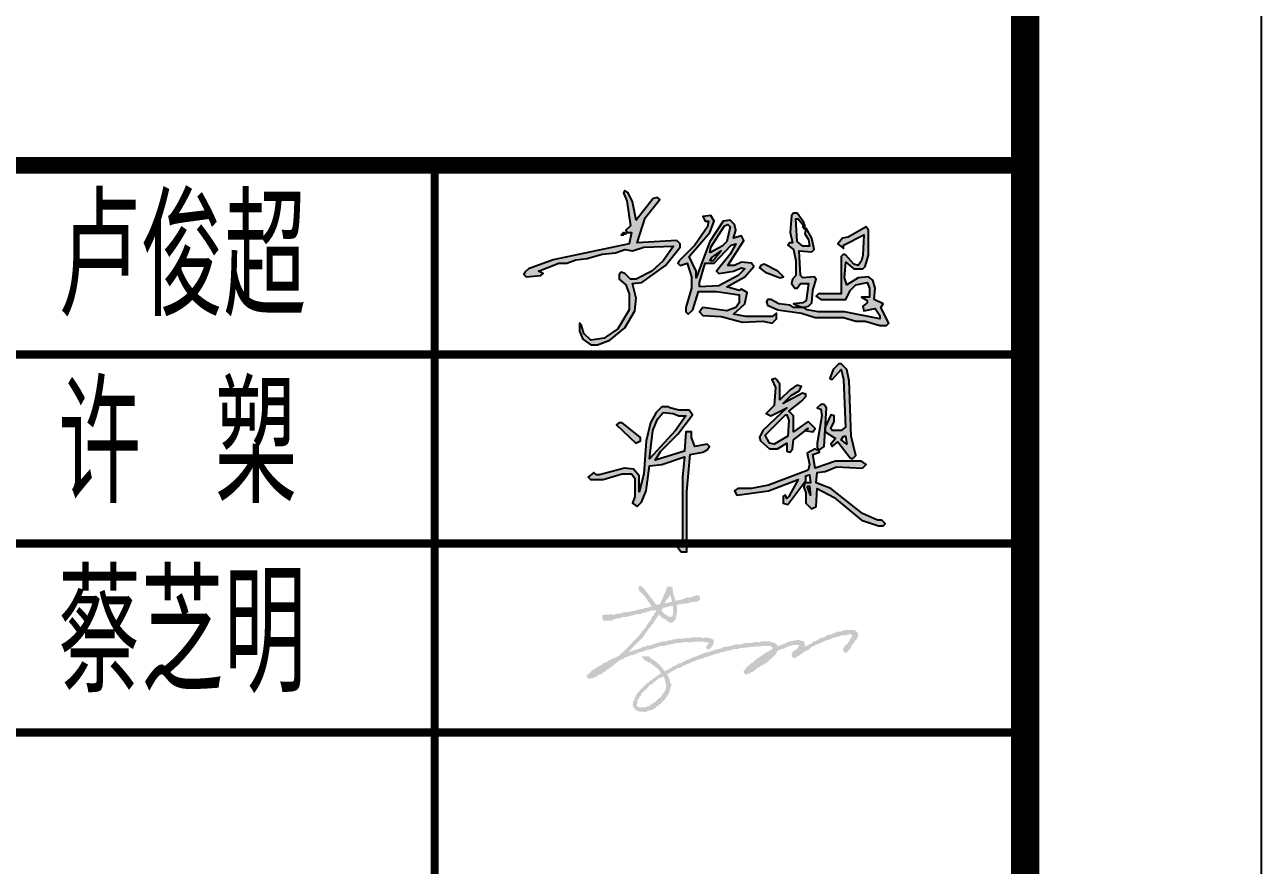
# Model space of a CAD drawing. Extents: x 393367 to 3005760, y 4998 to 826018.
# Drawn here: x 2126060 to 2131296, y 469801 to 473358 of the extents above; entities that cross this region are included whole.
import ezdxf

# ---------------------------------------------------------------- set-up
doc = ezdxf.new("R2010")
doc.units = 0
doc.header["$LTSCALE"] = 1000
doc.layers.get('0').update_dxf_attribs({"linetype": 'CONTINUOUS'})
for name, color, linetype in [('C-SHET-TTLB', 11, 'CONTINUOUS'), ('图框', 7, 'CONTINUOUS'), ('图签文字', 4, 'CONTINUOUS')]:
    doc.layers.add(name, color=color, linetype=linetype)
doc.layers.add('yichutu', color=7, linetype='CONTINUOUS', true_color=0xffffff, plot=False)
doc.styles.add('建筑图签-2', font='TXT.shx', dxfattribs={"width": 0.5, "bigfont": 'HZTXT.shx'})

# ---------------------------------------------------------------- blocks, each defined once
blk = doc.blocks.new('ljc')
at = {"linetype": 'Continuous'}
h = blk.add_hatch(color=0, dxfattribs=at)
h.paths.add_polyline_path([(2022.8, 1567.7), (2018.8, 1563.7), (2019.8, 1561.7), (2023.8, 1561.7), (2021.8, 1551.7), (1954.8, 1537.7), (1932.8, 1529.7), (1929.8, 1526.7), (1928.8, 1524.7), (1930.8, 1522.7), (1943.8, 1523.7), (1945.8, 1525.7), (1941.8, 1527.7), (1959.8, 1534.7), (1966.8, 1534.7), (1974.8, 1537.7), (1984.8, 1538.7), (1997.8, 1542.7), (2009.8, 1543.7), (2017.8, 1546.7), (2024.8, 1545.7), (2034.8, 1548.7), (2060.8, 1549.7), (2051.8, 1536.7), (2041.8, 1527.7), (2027.8, 1520.7), (2022.8, 1520.7), (2017.8, 1525.7), (2014.8, 1526.7), (2012.8, 1524.7), (2012.8, 1520.7), (2018.8, 1515.7), (2021.8, 1507.7), (2021.8, 1493.7), (2011.8, 1476.7), (1999.8, 1468.7), (1987.8, 1466.7), (1981.8, 1472.7), (1979.8, 1479.7), (1977.8, 1481.7), (1977.8, 1474.7), (1980.8, 1467.7), (1987.8, 1462.7), (1993.8, 1462.7), (2004.8, 1466.7), (2017.8, 1477.7), (2026.8, 1492.7), (2027.8, 1503.7), (2024.8, 1516.7), (2032.8, 1517.7), (2053.8, 1532.7), (2066.8, 1548.7), (2066.8, 1551.7), (2063.8, 1554.7), (2028.8, 1552.7), (2035.8, 1574.7), (2048.8, 1590.7), (2046.8, 1592.7), (2042.8, 1591.7), (2027.8, 1572.7), (2024.8, 1588.7), (2020.8, 1596.7), (2017.8, 1598.7), (2016.8, 1596.7), (2019.8, 1589.7)])
h.paths.add_polyline_path([(2080.8, 1521.7), (2080.8, 1527.7), (2074.8, 1540.7), (2092.8, 1561.7), (2096.8, 1571.7), (2093.8, 1576.7), (2086.8, 1575.7), (2088.8, 1571.7), (2091.8, 1571.7), (2090.8, 1566.7), (2079.8, 1550.7), (2065.8, 1536.7), (2064.8, 1534.7), (2066.8, 1532.7), (2072.8, 1534.7), (2076.8, 1522.7), (2076.8, 1512.7), (2071.8, 1495.7), (2071.8, 1491.7), (2073.8, 1489.7), (2077.8, 1493.7), (2082.8, 1509.7), (2098.8, 1509.7), (2118.8, 1506.7), (2118.8, 1499.7), (2115.8, 1495.7), (2107.8, 1492.7), (2086.8, 1495.7), (2083.8, 1491.7), (2086.8, 1488.7), (2102.8, 1487.7), (2121.8, 1482.7), (2139.8, 1483.7), (2147.8, 1481.7), (2151.8, 1485.7), (2151.8, 1490.7), (2147.8, 1487.7), (2124.8, 1487.7), (2113.8, 1489.7), (2123.8, 1498.7), (2125.8, 1508.7), (2120.8, 1511.7), (2118.8, 1510.7), (2107.8, 1513.7), (2123.8, 1522.7), (2131.8, 1531.7), (2129.8, 1534.7), (2120.8, 1535.7), (2114.8, 1532.7), (2108.8, 1532.7), (2122.8, 1554.7), (2120.8, 1558.7), (2113.8, 1556.7), (2115.8, 1563.7), (2114.8, 1568.7), (2110.8, 1572.7), (2104.8, 1571.7), (2092.8, 1553.7)])
h.paths.add_polyline_path([(2088.8, 1534.7), (2096.8, 1534.7), (2111.8, 1550.7), (2115.8, 1551.7), (2110.8, 1542.7), (2098.8, 1527.7), (2100.8, 1525.7), (2113.8, 1527.7), (2120.8, 1530.7), (2123.8, 1529.7), (2117.8, 1523.7), (2100.8, 1514.7), (2083.8, 1513.7), (2083.8, 1517.7)], flags=16)
h.paths.add_polyline_path([(2092.8, 1536.7), (2094.8, 1539.7), (2102.8, 1545.7), (2095.8, 1536.7)], flags=16)
h.paths.add_polyline_path([(2092.8, 1543.7), (2093.8, 1548.7), (2105.8, 1567.7), (2108.8, 1568.7), (2110.8, 1566.7), (2107.8, 1553.7), (2103.8, 1549.7)], flags=16)
h.paths.add_polyline_path([(2140.8, 1533.7), (2137.8, 1532.7), (2136.8, 1530.7), (2141.8, 1526.7), (2154.8, 1521.7), (2157.8, 1522.7), (2152.8, 1527.7)])
h.paths.add_polyline_path([(2174.8, 1521.7), (2172.8, 1523.7), (2171.8, 1545.7), (2182.8, 1544.7), (2184.8, 1546.7), (2182.8, 1556.7), (2177.8, 1565.7), (2176.8, 1560.7), (2179.8, 1555.7), (2180.8, 1549.7), (2174.8, 1549.7), (2169.8, 1553.7), (2168.8, 1573.7), (2170.8, 1573.7), (2174.8, 1568.7), (2175.8, 1570.7), (2169.8, 1578.7), (2166.8, 1578.7), (2164.8, 1576.7), (2163.8, 1561.7), (2165.8, 1552.7), (2162.8, 1552.7), (2161.8, 1550.7), (2166.8, 1546.7), (2168.8, 1536.7), (2168.8, 1523.7), (2165.8, 1520.7), (2164.8, 1516.7), (2167.8, 1512.7), (2169.8, 1512.7), (2172.8, 1516.7), (2179.8, 1516.7), (2177.8, 1501.7), (2174.8, 1499.7), (2166.8, 1498.7), (2174.8, 1495.7), (2179.8, 1496.7), (2182.8, 1499.7), (2183.8, 1510.7), (2186.8, 1520.7), (2184.8, 1522.7)])
h.paths.add_polyline_path([(2232.8, 1541.7), (2232.8, 1563.7), (2230.8, 1566.7), (2214.8, 1557.7), (2209.8, 1556.7), (2205.8, 1551.7), (2210.8, 1547.7), (2210.8, 1550.7), (2228.8, 1559.7), (2227.8, 1541.7), (2226.8, 1536.7), (2223.8, 1532.7), (2219.8, 1533.7), (2212.8, 1541.7), (2210.8, 1542.7), (2208.8, 1540.7), (2208.8, 1507.7), (2188.8, 1507.7), (2186.8, 1505.7), (2190.8, 1502.7), (2212.8, 1502.7), (2216.8, 1510.7), (2221.8, 1515.7), (2231.8, 1517.7), (2233.8, 1512.7), (2233.8, 1504.7), (2226.8, 1504.7), (2231.8, 1501.7), (2231.8, 1499.7), (2227.8, 1496.7), (2228.8, 1492.7), (2238.8, 1494.7), (2242.8, 1488.7), (2242.8, 1485.7), (2211.8, 1491.7), (2188.8, 1491.7), (2178.8, 1493.7), (2175.8, 1495.7), (2166.8, 1495.7), (2163.8, 1497.7), (2153.8, 1498.7), (2146.8, 1502.7), (2143.8, 1502.7), (2142.8, 1500.7), (2143.8, 1497.7), (2152.8, 1493.7), (2173.8, 1490.7), (2185.8, 1486.7), (2210.8, 1486.7), (2221.8, 1483.7), (2229.8, 1483.7), (2242.8, 1479.7), (2248.8, 1479.7), (2250.8, 1481.7), (2243.8, 1495.7), (2245.8, 1498.7), (2237.8, 1502.7), (2238.8, 1512.7), (2236.8, 1519.7), (2232.8, 1522.7), (2223.8, 1521.7), (2213.8, 1515.7), (2211.8, 1521.7), (2212.8, 1535.7), (2219.8, 1529.7), (2227.8, 1529.7), (2229.8, 1531.7)])
at = {"color": 0, "linetype": 'Continuous', "elevation": 16426272}
for points in [[(1929.8, 1526.7), (1928.8, 1524.7), (1930.8, 1522.7), (1943.8, 1523.7), (1945.8, 1525.7), (1941.8, 1527.7), (1959.8, 1534.7), (1966.8, 1534.7), (1974.8, 1537.7), (1984.8, 1538.7), (1997.8, 1542.7), (2009.8, 1543.7), (2017.8, 1546.7), (2024.8, 1545.7), (2034.8, 1548.7), (2060.8, 1549.7), (2051.8, 1536.7), (2041.8, 1527.7), (2027.8, 1520.7), (2022.8, 1520.7), (2017.8, 1525.7), (2014.8, 1526.7), (2012.8, 1524.7), (2012.8, 1520.7), (2018.8, 1515.7), (2021.8, 1507.7), (2021.8, 1493.7), (2011.8, 1476.7), (1999.8, 1468.7), (1987.8, 1466.7), (1981.8, 1472.7), (1979.8, 1479.7), (1977.8, 1481.7), (1977.8, 1474.7), (1980.8, 1467.7), (1987.8, 1462.7), (1993.8, 1462.7), (2004.8, 1466.7), (2017.8, 1477.7), (2026.8, 1492.7), (2027.8, 1503.7), (2024.8, 1516.7), (2032.8, 1517.7), (2053.8, 1532.7), (2066.8, 1548.7), (2066.8, 1551.7), (2063.8, 1554.7), (2028.8, 1552.7), (2035.8, 1574.7), (2048.8, 1590.7), (2046.8, 1592.7), (2042.8, 1591.7), (2027.8, 1572.7), (2024.8, 1588.7), (2020.8, 1596.7), (2017.8, 1598.7), (2016.8, 1596.7), (2019.8, 1589.7), (2022.8, 1567.7), (2018.8, 1563.7), (2019.8, 1561.7), (2023.8, 1561.7), (2021.8, 1551.7), (1954.8, 1537.7), (1932.8, 1529.7), (1929.8, 1526.7)], [(2065.8, 1536.7), (2064.8, 1534.7), (2066.8, 1532.7), (2072.8, 1534.7), (2076.8, 1522.7), (2076.8, 1512.7), (2071.8, 1495.7), (2071.8, 1491.7), (2073.8, 1489.7), (2077.8, 1493.7), (2082.8, 1509.7), (2098.8, 1509.7), (2118.8, 1506.7), (2118.8, 1499.7), (2115.8, 1495.7), (2107.8, 1492.7), (2086.8, 1495.7), (2083.8, 1491.7), (2086.8, 1488.7), (2102.8, 1487.7), (2121.8, 1482.7), (2139.8, 1483.7), (2147.8, 1481.7), (2151.8, 1485.7), (2151.8, 1490.7), (2147.8, 1487.7), (2124.8, 1487.7), (2113.8, 1489.7), (2123.8, 1498.7), (2125.8, 1508.7), (2120.8, 1511.7), (2118.8, 1510.7), (2107.8, 1513.7), (2123.8, 1522.7), (2131.8, 1531.7), (2129.8, 1534.7), (2120.8, 1535.7), (2114.8, 1532.7), (2108.8, 1532.7), (2122.8, 1554.7), (2120.8, 1558.7), (2113.8, 1556.7), (2115.8, 1563.7), (2114.8, 1568.7), (2110.8, 1572.7), (2104.8, 1571.7), (2092.8, 1553.7), (2080.8, 1521.7), (2080.8, 1527.7), (2074.8, 1540.7), (2092.8, 1561.7), (2096.8, 1571.7), (2093.8, 1576.7), (2086.8, 1575.7), (2088.8, 1571.7), (2091.8, 1571.7), (2090.8, 1566.7), (2079.8, 1550.7), (2065.8, 1536.7)], [(2162.8, 1552.7), (2161.8, 1550.7), (2166.8, 1546.7), (2168.8, 1536.7), (2168.8, 1523.7), (2165.8, 1520.7), (2164.8, 1516.7), (2167.8, 1512.7), (2169.8, 1512.7), (2172.8, 1516.7), (2179.8, 1516.7), (2177.8, 1501.7), (2174.8, 1499.7), (2166.8, 1498.7), (2174.8, 1495.7), (2179.8, 1496.7), (2182.8, 1499.7), (2183.8, 1510.7), (2186.8, 1520.7), (2184.8, 1522.7), (2174.8, 1521.7), (2172.8, 1523.7), (2171.8, 1545.7), (2182.8, 1544.7), (2184.8, 1546.7), (2182.8, 1556.7), (2177.8, 1565.7), (2176.8, 1560.7), (2179.8, 1555.7), (2180.8, 1549.7), (2174.8, 1549.7), (2169.8, 1553.7), (2168.8, 1573.7), (2170.8, 1573.7), (2174.8, 1568.7), (2175.8, 1570.7), (2169.8, 1578.7), (2166.8, 1578.7), (2164.8, 1576.7), (2163.8, 1561.7), (2165.8, 1552.7), (2162.8, 1552.7)], [(2015.8, 1560.7), (2014.8, 1559.7), (2016.8, 1559.7), (2015.8, 1560.7)], [(2016.8, 1561.7), (2015.8, 1560.7), (2018.8, 1560.7), (2016.8, 1561.7)], [(2092.8, 1543.7), (2093.8, 1548.7), (2105.8, 1567.7), (2108.8, 1568.7), (2110.8, 1566.7), (2107.8, 1553.7), (2103.8, 1549.7), (2092.8, 1543.7)], [(2143.8, 1502.7), (2142.8, 1500.7), (2143.8, 1497.7), (2152.8, 1493.7), (2173.8, 1490.7), (2185.8, 1486.7), (2210.8, 1486.7), (2221.8, 1483.7), (2229.8, 1483.7), (2242.8, 1479.7), (2248.8, 1479.7), (2250.8, 1481.7), (2243.8, 1495.7), (2245.8, 1498.7), (2237.8, 1502.7), (2238.8, 1512.7), (2236.8, 1519.7), (2232.8, 1522.7), (2223.8, 1521.7), (2213.8, 1515.7), (2211.8, 1521.7), (2212.8, 1535.7), (2219.8, 1529.7), (2227.8, 1529.7), (2229.8, 1531.7), (2232.8, 1541.7), (2232.8, 1563.7), (2230.8, 1566.7), (2214.8, 1557.7), (2209.8, 1556.7), (2205.8, 1551.7), (2210.8, 1547.7), (2210.8, 1550.7), (2228.8, 1559.7), (2227.8, 1541.7), (2226.8, 1536.7), (2223.8, 1532.7), (2219.8, 1533.7), (2212.8, 1541.7), (2210.8, 1542.7), (2208.8, 1540.7), (2208.8, 1507.7), (2188.8, 1507.7), (2186.8, 1505.7), (2190.8, 1502.7), (2212.8, 1502.7), (2216.8, 1510.7), (2221.8, 1515.7), (2231.8, 1517.7), (2233.8, 1512.7), (2233.8, 1504.7), (2226.8, 1504.7), (2231.8, 1501.7), (2231.8, 1499.7), (2227.8, 1496.7), (2228.8, 1492.7), (2238.8, 1494.7), (2242.8, 1488.7), (2242.8, 1485.7), (2211.8, 1491.7), (2188.8, 1491.7), (2178.8, 1493.7), (2175.8, 1495.7), (2166.8, 1495.7), (2163.8, 1497.7), (2153.8, 1498.7), (2146.8, 1502.7), (2143.8, 1502.7)], [(2176.8, 1568.7), (2175.8, 1569.7), (2174.8, 1566.7), (2176.8, 1564.7), (2176.8, 1568.7)], [(2083.8, 1513.7), (2083.8, 1517.7), (2088.8, 1534.7), (2096.8, 1534.7), (2111.8, 1550.7), (2115.8, 1551.7), (2110.8, 1542.7), (2098.8, 1527.7), (2100.8, 1525.7), (2113.8, 1527.7), (2120.8, 1530.7), (2123.8, 1529.7), (2117.8, 1523.7), (2100.8, 1514.7), (2083.8, 1513.7)], [(2092.8, 1536.7), (2094.8, 1539.7), (2102.8, 1545.7), (2095.8, 1536.7), (2092.8, 1536.7)], [(2137.8, 1532.7), (2136.8, 1530.7), (2141.8, 1526.7), (2154.8, 1521.7), (2157.8, 1522.7), (2152.8, 1527.7), (2140.8, 1533.7), (2137.8, 1532.7)]]:
    blk.add_lwpolyline(points, dxfattribs=at)
blk = doc.blocks.new('A$C6AF37BC7')
h = blk.add_hatch(color=256)
h.paths.add_polyline_path([(660, -48), (672, -48), (678, -96)], flags=16)
h.paths.add_polyline_path([(708, 144), (702, 150), (660, 126), (672, 66), (666, 36), (456, -42), (366, -60), (294, -60), (276, -72), (288, -96), (456, -72), (612, -12), (564, -102), (552, -114), (546, -96), (534, -102), (534, -138), (558, -144), (654, -18), (654, 6), (672, 12), (678, -30), (648, -30), (642, -54), (654, -84), (654, -138), (684, -168), (708, -156), (714, -60), (804, -108), (948, -228), (1038, -258), (1062, -258), (1074, -246), (1056, -228), (1032, -228), (954, -192), (786, -60), (708, -30), (714, 24), (756, 30), (816, 54), (954, 48), (972, 66), (948, 84), (810, 84), (702, 48), (690, 120), (726, 132), (720, 144)])
h.paths.add_polyline_path([(852, 216), (864, 216), (870, 174), (840, 198)], flags=16)
h.paths.add_polyline_path([(-312, 282), (-318, 288), (-336, 288), (-348, 276), (-246, 180), (-222, 192), (-222, 210)], flags=17)
h.paths.add_polyline_path([(546, 330), (552, 330), (564, 300), (558, 216), (486, 174), (462, 180), (438, 222)], flags=16)
h.paths.add_polyline_path([(-102, 342), (-48, 336), (-18, 324), (18, 324), (-36, 246), (-174, 96), (-156, 246), (-132, 306)], flags=16)
h.paths.add_polyline_path([(-66, 366), (-72, 372), (-108, 372), (-138, 342), (-168, 288), (-192, 192), (-204, 18), (-228, -78), (-228, 6), (-258, 42), (-306, 48), (-438, 12), (-456, 12), (-468, 24), (-498, 0), (-486, -12), (-420, -12), (-318, 18), (-270, 18), (-252, -6), (-252, -102), (-264, -138), (-240, -156), (-216, -132), (-192, -72), (-174, 60), (-108, 66), (12, 108), (0, 0), (0, -366), (-18, -342), (-24, -372), (-6, -396), (24, -396), (24, -78), (42, 120), (108, 132), (132, 144), (144, 162), (132, 174), (66, 162), (48, 210), (48, 240), (18, 240), (12, 138), (-144, 90), (-114, 138), (-24, 228), (54, 330), (36, 354), (-18, 354)])
h.paths.add_polyline_path([(756, 378), (750, 384), (732, 384), (714, 366), (732, 360), (738, 324), (714, 180), (714, 156), (726, 144), (750, 162), (762, 366)])
h.paths.add_polyline_path([(498, 516), (492, 522), (474, 516), (492, 474), (486, 378), (444, 336), (468, 324), (552, 366), (426, 246), (408, 210), (414, 192), (462, 150), (504, 150), (552, 180), (552, 138), (570, 132), (582, 150), (588, 198), (666, 258), (648, 246), (690, 240), (702, 258), (666, 294), (588, 240), (588, 324), (564, 348), (630, 402), (654, 426), (654, 438), (636, 444), (534, 390), (576, 432), (618, 456), (630, 480), (606, 486), (570, 462), (516, 408), (516, 492)])
h.paths.add_polyline_path([(846, 594), (840, 600), (828, 600), (798, 570), (780, 522), (792, 516), (840, 570), (852, 516), (864, 264), (840, 246), (792, 246), (786, 258), (804, 294), (804, 324), (786, 330), (756, 264), (756, 240), (810, 204), (786, 174), (792, 162), (822, 186), (888, 102), (900, 96), (918, 114), (894, 216), (882, 510), (870, 570)])
at = {"linetype": 'Continuous'}
for points in [[(846, 594), (840, 600), (828, 600), (798, 570), (780, 522), (792, 516), (840, 570), (852, 516), (864, 264), (840, 246), (792, 246), (786, 258), (804, 294), (804, 324), (786, 330), (756, 264), (756, 240), (810, 204), (786, 174), (792, 162), (822, 186), (888, 102), (900, 96), (918, 114), (894, 216), (882, 510), (870, 570), (846, 594)], [(498, 516), (492, 522), (474, 516), (492, 474), (486, 378), (444, 336), (468, 324), (552, 366), (426, 246), (408, 210), (414, 192), (462, 150), (504, 150), (552, 180), (552, 138), (570, 132), (582, 150), (588, 198), (666, 258), (648, 246), (690, 240), (702, 258), (666, 294), (588, 240), (588, 324), (564, 348), (630, 402), (654, 426), (654, 438), (636, 444), (534, 390), (576, 432), (618, 456), (630, 480), (606, 486), (570, 462), (516, 408), (516, 492), (498, 516)], [(-66, 366), (-72, 372), (-108, 372), (-138, 342), (-168, 288), (-192, 192), (-204, 18), (-228, -78), (-228, 6), (-258, 42), (-306, 48), (-438, 12), (-456, 12), (-468, 24), (-498, 0), (-486, -12), (-420, -12), (-318, 18), (-270, 18), (-252, -6), (-252, -102), (-264, -138), (-240, -156), (-216, -132), (-192, -72), (-174, 60), (-108, 66), (12, 108), (0, 0), (0, -366), (-18, -342), (-24, -372), (-6, -396), (24, -396), (24, -78), (42, 120), (108, 132), (132, 144), (144, 162), (132, 174), (66, 162), (48, 210), (48, 240), (18, 240), (12, 138), (-144, 90), (-114, 138), (-24, 228), (54, 330), (36, 354), (-18, 354), (-66, 366)], [(-102, 342), (-48, 336), (-18, 324), (18, 324), (-36, 246), (-174, 96), (-156, 246), (-132, 306), (-102, 342)], [(546, 330), (552, 330), (564, 300), (558, 216), (486, 174), (462, 180), (438, 222), (546, 330)], [(756, 378), (750, 384), (732, 384), (714, 366), (732, 360), (738, 324), (714, 180), (714, 156), (726, 144), (750, 162), (762, 366), (756, 378)], [(-312, 282), (-318, 288), (-336, 288), (-348, 276), (-246, 180), (-222, 192), (-222, 210), (-312, 282)], [(852, 216), (864, 216), (870, 174), (840, 198), (852, 216)], [(708, 144), (702, 150), (660, 126), (672, 66), (666, 36), (456, -42), (366, -60), (294, -60), (276, -72), (288, -96), (456, -72), (612, -12), (564, -102), (552, -114), (546, -96), (534, -102), (534, -138), (558, -144), (654, -18), (654, 6), (672, 12), (678, -30), (648, -30), (642, -54), (654, -84), (654, -138), (684, -168), (708, -156), (714, -60), (804, -108), (948, -228), (1038, -258), (1062, -258), (1074, -246), (1056, -228), (1032, -228), (954, -192), (786, -60), (708, -30), (714, 24), (756, 30), (816, 54), (954, 48), (972, 66), (948, 84), (810, 84), (702, 48), (690, 120), (726, 132), (720, 144), (708, 144)], [(660, -48), (672, -48), (678, -96), (660, -48)]]:
    blk.add_lwpolyline(points, dxfattribs=at)
blk = doc.blocks.new('yct-1051-594-105100-59400-100-1002')
at = {"layer": 'yichutu', "color": 7, "true_color": 0xffffff}
blk.add_lwpolyline([(0, 0), (0, 59400), (105100, 59400), (105100, 0)], close=True, dxfattribs=at)

msp = doc.modelspace()

# ---------------------------------------------------------------- hatches: boundary and pattern name
at = {"linetype": 'Continuous'}
h = msp.add_hatch(color=0, dxfattribs=at)
h.dxf.hatch_style = 1
h.paths.add_polyline_path([(2128770.78256, 470908.74313), (2128770.78256, 470913.54313), (2128775.58256, 470918.34313), (2128773.98256, 470921.54313), (2128780.38256, 470926.34313), (2128793.18256, 470945.54313), (2128801.18256, 470916.74313)], flags=16)
h.paths.add_polyline_path([(2128756.38256, 470878.34313), (2128756.38256, 470883.14313), (2128764.38256, 470891.14313), (2128772.38256, 470891.14313), (2128793.18256, 470897.54313), (2128804.38256, 470897.54313), (2128805.98256, 470867.14313), (2128802.78256, 470855.94313), (2128799.58256, 470852.74313), (2128789.98256, 470851.14313), (2128767.58256, 470865.54313)], flags=16)
h.paths.add_polyline_path([(2128650.78256, 470476.74313), (2128655.58256, 470500.74313), (2128661.98256, 470507.14313), (2128661.98256, 470513.54313), (2128668.38256, 470516.74313), (2128671.58256, 470529.54313), (2128676.38256, 470531.14313), (2128685.98256, 470542.34313), (2128692.38256, 470545.54313), (2128706.78256, 470564.74313), (2128714.78256, 470566.34313), (2128727.58256, 470579.14313), (2128737.18256, 470583.94313), (2128743.58256, 470591.94313), (2128756.38256, 470595.14313), (2128761.18256, 470599.94313), (2128764.38256, 470599.94313), (2128765.98256, 470593.54313), (2128770.78256, 470588.74313), (2128772.38256, 470574.34313), (2128775.58256, 470567.94313), (2128773.98256, 470543.94313), (2128749.98256, 470508.74313), (2128746.78256, 470508.74313), (2128727.58256, 470489.54313), (2128724.38256, 470489.54313), (2128701.98256, 470473.54313), (2128695.58256, 470473.54313), (2128689.18256, 470468.74313), (2128658.78256, 470468.74313)], flags=16)
h.paths.add_polyline_path([(2128634.78256, 470484.74313), (2128633.18256, 470483.14313), (2128637.98256, 470467.14313), (2128649.18256, 470455.94313), (2128665.18256, 470451.14313), (2128690.78256, 470449.54313), (2128693.98256, 470452.74313), (2128717.98256, 470459.14313), (2128729.18256, 470465.54313), (2128733.98256, 470471.94313), (2128741.98256, 470475.14313), (2128749.98256, 470484.74313), (2128753.18256, 470483.14313), (2128754.78256, 470487.94313), (2128772.38256, 470503.94313), (2128772.38256, 470507.14313), (2128778.78256, 470513.54313), (2128789.98256, 470532.74313), (2128794.78256, 470556.74313), (2128799.58256, 470564.74313), (2128793.18256, 470572.74313), (2128789.98256, 470590.34313), (2128786.78256, 470593.54313), (2128785.18256, 470601.54313), (2128780.38256, 470606.34313), (2128780.38256, 470611.14313), (2128785.18256, 470611.14313), (2128794.78256, 470619.14313), (2128807.58256, 470623.94313), (2128812.38256, 470630.34313), (2128818.78256, 470630.34313), (2128825.18256, 470635.14313), (2128842.78256, 470639.94313), (2128845.98256, 470644.74313), (2128850.78256, 470644.74313), (2128865.18256, 470652.74313), (2128871.58256, 470652.74313), (2128873.18256, 470655.94313), (2128881.18256, 470657.54313), (2128890.78256, 470663.94313), (2128897.18256, 470663.94313), (2128903.58256, 470668.74313), (2128932.38256, 470676.74313), (2128935.58256, 470679.94313), (2128951.58256, 470683.14313), (2128959.58256, 470687.94313), (2128965.98256, 470687.94313), (2128986.78256, 470695.94313), (2128994.78256, 470695.94313), (2129010.78256, 470703.94313), (2129018.78256, 470702.34313), (2129028.38256, 470707.14313), (2129047.58256, 470710.34313), (2129050.78256, 470713.54313), (2129055.58256, 470711.94313), (2129060.38256, 470715.14313), (2129082.78256, 470716.74313), (2129089.18256, 470719.94313), (2129197.98256, 470729.54313), (2129215.58256, 470727.94313), (2129223.58256, 470724.74313), (2129226.78256, 470719.94313), (2129223.58256, 470713.54313), (2129217.18256, 470711.94313), (2129210.78256, 470705.54313), (2129201.18256, 470702.34313), (2129151.58256, 470668.74313), (2129145.18256, 470660.74313), (2129135.58256, 470655.94313), (2129129.18256, 470647.94313), (2129125.98256, 470647.94313), (2129122.78256, 470641.54313), (2129116.38256, 470641.54313), (2129113.18256, 470638.34313), (2129116.38256, 470635.14313), (2129103.58256, 470623.94313), (2129105.18256, 470614.34313), (2129114.78256, 470606.34313), (2129121.18256, 470611.14313), (2129127.58256, 470611.14313), (2129135.58256, 470617.54313), (2129141.98256, 470619.14313), (2129164.38256, 470636.74313), (2129172.38256, 470639.94313), (2129175.58256, 470644.74313), (2129181.98256, 470644.74313), (2129193.18256, 470654.34313), (2129199.58256, 470655.94313), (2129237.98256, 470691.14313), (2129245.98256, 470705.54313), (2129252.38256, 470711.94313), (2129257.18256, 470710.34313), (2129261.98256, 470715.14313), (2129276.38256, 470718.34313), (2129277.98256, 470721.54313), (2129284.38256, 470721.54313), (2129290.78256, 470726.34313), (2129313.18256, 470732.74313), (2129338.78256, 470732.74313), (2129335.58256, 470723.14313), (2129329.18256, 470715.14313), (2129316.38256, 470708.74313), (2129306.78256, 470694.34313), (2129309.98256, 470681.54313), (2129316.38256, 470678.34313), (2129324.38256, 470678.34313), (2129329.18256, 470684.74313), (2129333.98256, 470684.74313), (2129367.58256, 470708.74313), (2129378.78256, 470711.94313), (2129393.18256, 470726.34313), (2129405.98256, 470729.54313), (2129410.78256, 470735.94313), (2129413.98256, 470734.34313), (2129455.58256, 470753.54313), (2129461.98256, 470753.54313), (2129482.78256, 470763.14313), (2129514.78256, 470771.14313), (2129517.98256, 470774.34313), (2129535.58256, 470774.34313), (2129551.58256, 470779.14313), (2129562.78256, 470775.94313), (2129562.78256, 470767.94313), (2129554.78256, 470758.34313), (2129554.78256, 470753.54313), (2129548.38256, 470747.14313), (2129545.18256, 470739.14313), (2129535.58256, 470732.74313), (2129524.38256, 470715.14313), (2129527.58256, 470705.54313), (2129533.98256, 470699.14313), (2129540.38256, 470700.74313), (2129557.98256, 470721.54313), (2129562.78256, 470732.74313), (2129573.98256, 470745.54313), (2129573.98256, 470748.74313), (2129580.38256, 470755.14313), (2129588.38256, 470769.54313), (2129588.38256, 470782.34313), (2129578.78256, 470793.54313), (2129564.38256, 470796.74313), (2129525.98256, 470795.14313), (2129513.18256, 470788.74313), (2129505.18256, 470790.34313), (2129474.78256, 470777.54313), (2129457.18256, 470774.34313), (2129450.78256, 470767.94313), (2129428.38256, 470761.54313), (2129407.58256, 470748.74313), (2129399.58256, 470747.14313), (2129388.38256, 470737.54313), (2129383.58256, 470737.54313), (2129378.78256, 470732.74313), (2129359.58256, 470724.74313), (2129364.38256, 470734.34313), (2129357.98256, 470750.34313), (2129348.38256, 470750.34313), (2129343.58256, 470753.54313), (2129327.58256, 470753.54313), (2129290.78256, 470745.54313), (2129279.58256, 470739.14313), (2129247.58256, 470727.94313), (2129242.78256, 470737.54313), (2129229.98256, 470743.94313), (2129223.58256, 470742.34313), (2129220.38256, 470747.14313), (2129201.18256, 470748.74313), (2129175.58256, 470747.14313), (2129170.78256, 470743.94313), (2129154.78256, 470745.54313), (2129143.58256, 470743.94313), (2129138.78256, 470740.74313), (2129109.98256, 470740.74313), (2129100.38256, 470737.54313), (2129097.18256, 470739.14313), (2129090.78256, 470734.34313), (2129074.78256, 470735.94313), (2129058.78256, 470732.74313), (2129053.98256, 470729.54313), (2129013.98256, 470723.14313), (2129010.78256, 470718.34313), (2128989.98256, 470715.14313), (2128964.38256, 470705.54313), (2128932.38256, 470697.54313), (2128927.58256, 470692.74313), (2128924.38256, 470694.34313), (2128905.18256, 470684.74313), (2128895.58256, 470683.14313), (2128865.18256, 470668.74313), (2128860.38256, 470668.74313), (2128849.18256, 470660.74313), (2128844.38256, 470660.74313), (2128837.98256, 470655.94313), (2128831.58256, 470655.94313), (2128813.98256, 470644.74313), (2128805.98256, 470643.14313), (2128797.98256, 470635.14313), (2128793.18256, 470635.14313), (2128789.98256, 470630.34313), (2128785.18256, 470630.34313), (2128769.18256, 470620.74313), (2128757.98256, 470638.34313), (2128738.78256, 470657.54313), (2128719.58256, 470671.94313), (2128711.58256, 470675.14313), (2128701.98256, 470684.74313), (2128676.38256, 470684.74313), (2128673.18256, 470681.54313), (2128684.38256, 470668.74313), (2128701.98256, 470659.14313), (2128706.78256, 470659.14313), (2128741.98256, 470630.34313), (2128753.18256, 470615.94313), (2128753.18256, 470611.14313), (2128740.38256, 470604.74313), (2128729.18256, 470595.14313), (2128722.78256, 470593.54313), (2128716.38256, 470585.54313), (2128708.38256, 470582.34313), (2128700.38256, 470572.74313), (2128692.38256, 470569.54313), (2128653.98256, 470529.54313), (2128641.18256, 470505.54313), (2128641.18256, 470499.14313), (2128636.38256, 470494.34313)])
h.paths.add_polyline_path([(2128441.18256, 470606.34313), (2128439.58256, 470604.74313), (2128439.58256, 470596.74313), (2128447.58256, 470590.34313), (2128465.18256, 470591.94313), (2128487.58256, 470603.14313), (2128490.78256, 470607.94313), (2128501.98256, 470609.54313), (2128509.98256, 470617.54313), (2128516.38256, 470619.14313), (2128522.78256, 470627.14313), (2128532.38256, 470630.34313), (2128535.58256, 470636.74313), (2128540.38256, 470636.74313), (2128572.38256, 470663.94313), (2128575.58256, 470663.94313), (2128580.38256, 470670.34313), (2128589.98256, 470671.94313), (2128604.38256, 470681.54313), (2128613.98256, 470683.14313), (2128629.98256, 470691.14313), (2128639.58256, 470691.14313), (2128644.38256, 470695.94313), (2128655.58256, 470697.54313), (2128660.38256, 470702.34313), (2128676.38256, 470703.94313), (2128687.58256, 470710.34313), (2128690.78256, 470708.74313), (2128693.98256, 470711.94313), (2128713.18256, 470715.14313), (2128749.98256, 470727.94313), (2128759.58256, 470727.94313), (2128825.18256, 470742.34313), (2128829.98256, 470740.74313), (2128853.98256, 470745.54313), (2128885.98256, 470743.94313), (2128890.78256, 470747.14313), (2128932.38256, 470747.14313), (2128957.98256, 470742.34313), (2128954.78256, 470735.94313), (2128946.78256, 470729.54313), (2128945.18256, 470721.54313), (2128949.98256, 470715.14313), (2128957.98256, 470715.14313), (2128972.38256, 470729.54313), (2128978.78256, 470747.14313), (2128973.98256, 470756.74313), (2128957.98256, 470763.14313), (2128940.38256, 470764.74313), (2128930.78256, 470761.54313), (2128924.38256, 470764.74313), (2128885.98256, 470764.74313), (2128869.98256, 470761.54313), (2128861.98256, 470763.14313), (2128853.98256, 470759.94313), (2128845.98256, 470761.54313), (2128839.58256, 470758.34313), (2128833.18256, 470759.94313), (2128805.98256, 470756.74313), (2128796.38256, 470751.94313), (2128789.98256, 470753.54313), (2128777.18256, 470748.74313), (2128756.38256, 470747.14313), (2128753.18256, 470743.94313), (2128751.58256, 470745.54313), (2128706.78256, 470731.14313), (2128692.38256, 470729.54313), (2128685.98256, 470724.74313), (2128671.58256, 470723.14313), (2128669.98256, 470719.94313), (2128617.18256, 470702.34313), (2128629.98256, 470718.34313), (2128676.38256, 470764.74313), (2128701.98256, 470801.54313), (2128711.58256, 470811.14313), (2128713.18256, 470819.14313), (2128719.58256, 470822.34313), (2128745.18256, 470862.34313), (2128757.98256, 470849.54313), (2128778.78256, 470836.74313), (2128786.78256, 470828.74313), (2128801.18256, 470827.14313), (2128810.78256, 470835.14313), (2128817.18256, 470844.74313), (2128815.58256, 470847.94313), (2128818.78256, 470854.34313), (2128821.98256, 470879.94313), (2128821.98256, 470895.94313), (2128818.78256, 470899.14313), (2128820.38256, 470902.34313), (2128829.98256, 470905.54313), (2128834.78256, 470903.94313), (2128839.58256, 470907.14313), (2128855.58256, 470907.14313), (2128860.38256, 470910.34313), (2128868.38256, 470908.74313), (2128876.38256, 470913.54313), (2128908.38256, 470916.74313), (2128919.58256, 470924.74313), (2128919.58256, 470935.94313), (2128913.18256, 470942.34313), (2128901.98256, 470942.34313), (2128874.78256, 470932.74313), (2128863.58256, 470934.34313), (2128847.58256, 470926.34313), (2128815.58256, 470919.94313), (2128805.98256, 470948.74313), (2128802.78256, 470975.94313), (2128793.18256, 470980.74313), (2128781.98256, 470979.14313), (2128778.78256, 470975.94313), (2128772.38256, 470955.14313), (2128765.98256, 470945.54313), (2128764.38256, 470937.54313), (2128748.38256, 470903.94313), (2128743.58256, 470905.54313), (2128740.38256, 470902.34313), (2128732.38256, 470905.54313), (2128679.58256, 470974.34313), (2128669.98256, 470982.34313), (2128663.58256, 470982.34313), (2128658.78256, 470979.14313), (2128660.38256, 470964.74313), (2128687.58256, 470935.94313), (2128714.78256, 470895.94313), (2128705.18256, 470894.34313), (2128701.98256, 470891.14313), (2128679.58256, 470887.94313), (2128676.38256, 470884.74313), (2128668.38256, 470884.74313), (2128633.18256, 470875.14313), (2128628.38256, 470876.74313), (2128626.78256, 470873.54313), (2128593.18256, 470870.34313), (2128580.38256, 470865.54313), (2128565.98256, 470865.54313), (2128556.38256, 470860.74313), (2128546.78256, 470860.74313), (2128541.98256, 470863.94313), (2128538.78256, 470860.74313), (2128508.38256, 470860.74313), (2128505.18256, 470857.54313), (2128505.18256, 470843.14313), (2128511.58256, 470835.14313), (2128538.78256, 470836.74313), (2128545.18256, 470833.54313), (2128549.98256, 470839.94313), (2128569.18256, 470846.34313), (2128573.98256, 470844.74313), (2128591.58256, 470851.14313), (2128607.58256, 470851.14313), (2128612.38256, 470854.34313), (2128618.78256, 470854.34313), (2128621.98256, 470857.54313), (2128626.78256, 470855.94313), (2128652.38256, 470863.94313), (2128658.78256, 470862.34313), (2128671.58256, 470865.54313), (2128674.78256, 470870.34313), (2128689.18256, 470870.34313), (2128697.18256, 470875.14313), (2128703.58256, 470873.54313), (2128708.38256, 470878.34313), (2128729.18256, 470879.94313), (2128732.38256, 470878.34313), (2128732.38256, 470873.54313), (2128724.38256, 470863.94313), (2128722.78256, 470857.54313), (2128716.38256, 470852.74313), (2128711.58256, 470839.94313), (2128697.18256, 470822.34313), (2128687.58256, 470804.74313), (2128681.18256, 470799.94313), (2128658.78256, 470769.54313), (2128597.98256, 470707.14313), (2128573.98256, 470686.34313), (2128532.38256, 470667.14313), (2128521.18256, 470659.14313), (2128509.98256, 470655.94313), (2128503.58256, 470649.54313), (2128485.98256, 470641.54313), (2128473.18256, 470630.34313), (2128466.78256, 470630.34313), (2128452.38256, 470614.34313)])

# ---------------------------------------------------------------- linework, layer by layer
at = {"layer": 'C-SHET-TTLB'}
msp.add_lwpolyline([(2131295.72511, 517962.12225), (2131295.72511, 458562.12225), (2026195.72511, 458562.12225), (2026195.72511, 517962.12225)], close=True, dxfattribs=at)
at = {"layer": 'C-SHET-TTLB', "const_width": 120}
msp.add_lwpolyline([(2028035.72511, 516962.12225), (2130295.72511, 516962.12225), (2130295.72511, 459562.12225), (2028035.72511, 459562.12225)], close=True, dxfattribs=at)
at = {"layer": '图框'}
for points, const_width in [([(2130295.72511, 472762.45482), (2123295.72511, 472762.45482)], 70), ([(2123295.72511, 472762.45482), (2130295.72511, 472762.45482)], 70), ([(2127795.72511, 466362.45482), (2127795.72511, 472762.45482)], 35), ([(2127795.72511, 466362.45482), (2127795.72511, 472762.45482)], 35), ([(2123295.72511, 471962.45482), (2130295.72511, 471962.45482)], 35), ([(2123295.72511, 471162.45482), (2130295.72511, 471162.45482)], 35), ([(2123295.72511, 470362.45482), (2130295.72511, 470362.45482)], 35)]:
    msp.add_lwpolyline(points, dxfattribs=dict(at, const_width=const_width))

# ---------------------------------------------------------------- block references
at = {"color": 0, "linetype": 'Continuous', "xscale": 4.799999999813735, "yscale": 4.799999999813735, "zscale": 4.799999999813735}
msp.add_blockref('ljc', (2118914.89304, 464982.22337, -78846105.59694), dxfattribs=at)
at = {"xscale": 0.7999999998137355, "yscale": 0.8000000000465661, "zscale": 0.8}
msp.add_blockref('A$C6AF37BC7', (2128844.57308, 471443.3404), dxfattribs=at)
at = {"layer": 'yichutu'}
msp.add_blockref('yct-1051-594-105100-59400-100-1002', (2026195.72511, 458562.12225), dxfattribs=at)

# ---------------------------------------------------------------- texts
at = {"layer": '图签文字', "color": 0, "style": '建筑图签-2', "width": 0.7}
for s, p in [('卢俊超', (2126201.91832, 472123.99801)), ('许 槊', (2126201.91832, 471333.05082)), ('蔡芝明', (2126201.91832, 470533.05082))]:
    msp.add_text(s, height=500, dxfattribs=at).set_placement(p)

doc.saveas('drawing.dxf')
